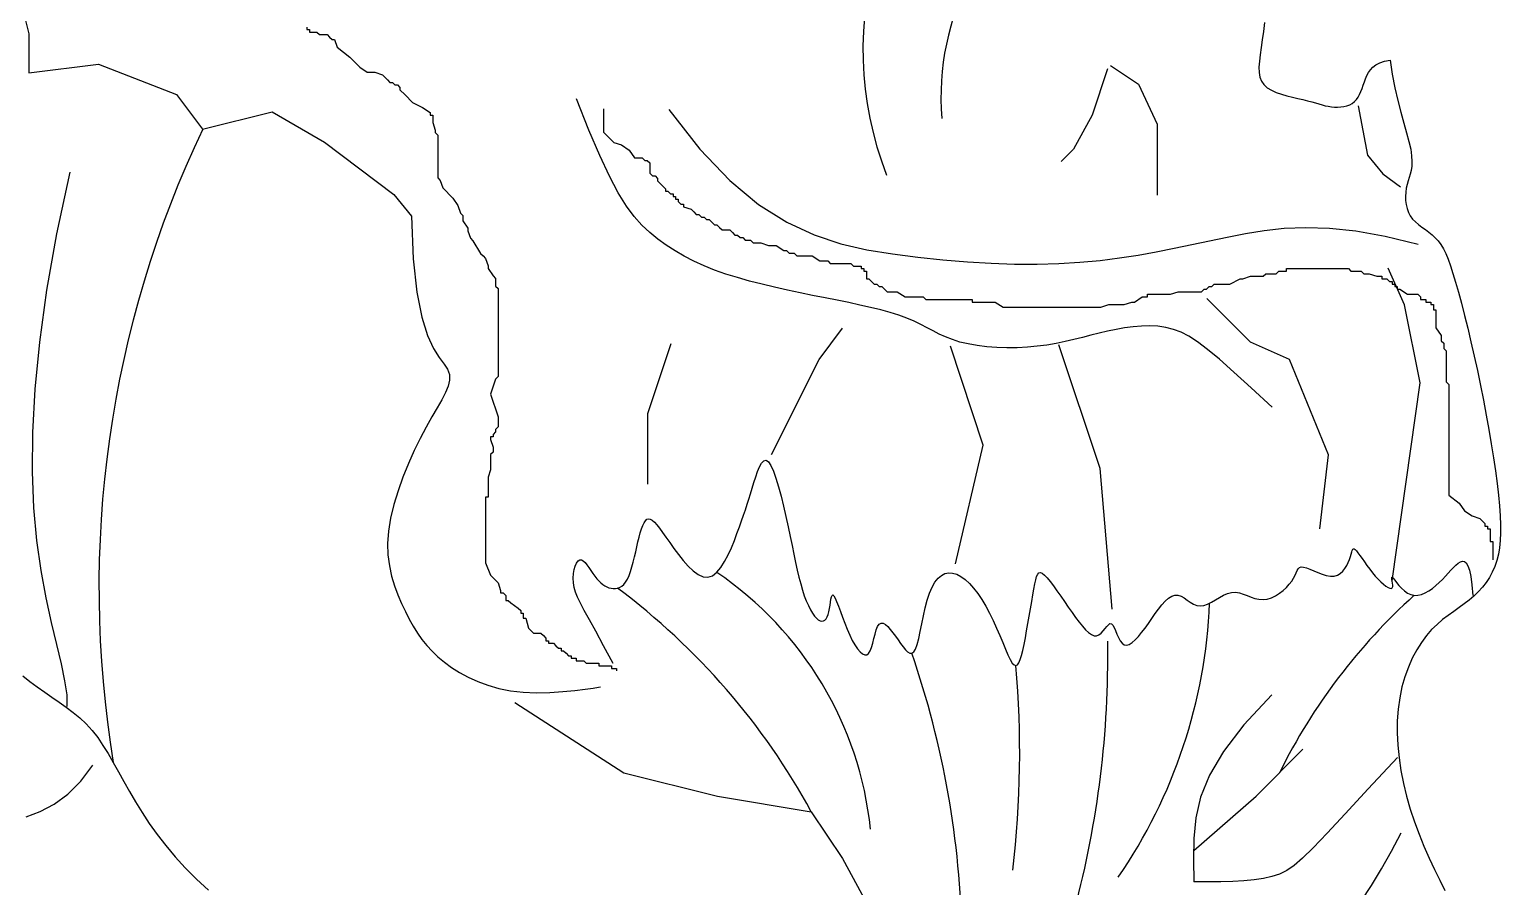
# Model space of a CAD drawing. Extents: x 1620 to 2293, y 2743 to 3436.
# Drawn here: x 1872 to 2117.4, y 3064.3 to 3207.2 of the extents above; entities that cross this region are included whole.
import ezdxf

# ---------------------------------------------------------------- set-up
doc = ezdxf.new("R2010")
doc.units = 0
doc.header["$LTSCALE"] = 10
doc.header["$MEASUREMENT"] = 0
for name, color, linetype in [('3', 3, 'CONTINUOUS'), ('4', 4, 'CONTINUOUS'), ('7', 7, 'CONTINUOUS')]:
    doc.layers.add(name, color=color, linetype=linetype)

msp = doc.modelspace()

# ---------------------------------------------------------------- linework, layer by layer
at = {"layer": '3'}
for p, q in [((1918.31, 3207.65), (1918.31, 3207.23)), ((1918.31, 3207.23), (1918.73, 3207.23)), ((1918.73, 3207.23), (1918.73, 3206.81)), ((1918.73, 3206.81), (1919.98, 3206.81)), ((1919.98, 3206.81), (1920.4, 3206.39)), ((1920.4, 3206.39), (1921.66, 3206.39)), ((1921.66, 3206.39), (1922.08, 3205.97)), ((1922.08, 3205.97), (1922.5, 3205.55)), ((1922.5, 3205.55), (1922.92, 3205.55)), ((1922.92, 3205.55), (1923.34, 3204.29)), ((1923.34, 3204.29), (1925.44, 3202.62)), ((1925.44, 3202.62), (1927.12, 3200.94)), ((1927.12, 3200.94), (1928.38, 3200.1)), ((1928.38, 3200.1), (1929.64, 3200.1)), ((1929.64, 3200.1), (1930.9, 3199.68)), ((1930.9, 3199.68), (1931.74, 3198.84)), ((1931.74, 3198.84), (1932.15, 3198.42)), ((1932.15, 3198.42), (1932.57, 3198.42)), ((1932.57, 3198.42), (1932.99, 3198)), ((1932.99, 3198), (1933.41, 3198)), ((1933.41, 3198), (1933.83, 3197.58)), ((1933.83, 3197.58), (1933.83, 3197.16)), ((1933.83, 3197.16), (1934.67, 3196.33)), ((1934.67, 3196.33), (1935.93, 3195.07)), ((1935.93, 3195.07), (1937.61, 3194.23)), ((1937.61, 3194.23), (1938.87, 3193.39)), ((1938.87, 3193.39), (1938.87, 3192.97)), ((1938.87, 3192.97), (1939.29, 3192.97)), ((1939.29, 3192.97), (1939.29, 3191.71)), ((1939.29, 3191.71), (1939.71, 3190.45)), ((1939.71, 3190.45), (1939.71, 3190.03)), ((1939.71, 3190.03), (1940.13, 3189.61)), ((1940.13, 3189.61), (1940.13, 3182.48)), ((1940.13, 3182.48), (1940.55, 3182.06)), ((1940.55, 3182.06), (1940.97, 3180.81)), ((1940.97, 3180.81), (1942.65, 3179.13)), ((1942.65, 3179.13), (1943.49, 3177.87)), ((1943.49, 3177.87), (1943.91, 3176.61)), ((1943.91, 3176.61), (1944.33, 3176.19)), ((1944.33, 3176.19), (1944.33, 3175.35)), ((1944.33, 3175.35), (1945.16, 3174.1)), ((1945.16, 3174.1), (1945.16, 3173.68)), ((1945.16, 3173.68), (1945.58, 3172.42)), ((1945.58, 3172.42), (1946, 3172)), ((1946, 3172), (1947.26, 3169.9)), ((1947.26, 3169.9), (1947.68, 3169.48)), ((1947.68, 3169.48), (1948.1, 3169.06)), ((1948.1, 3169.06), (1948.52, 3167.8)), ((1948.52, 3167.8), (1948.52, 3167.39)), ((1948.52, 3167.39), (1949.36, 3166.13)), ((1949.36, 3166.13), (1949.78, 3165.71)), ((1949.78, 3165.71), (1949.78, 3164.45)), ((1949.78, 3164.45), (1950.2, 3164.03)), ((1950.2, 3164.03), (1950.2, 3149.35)), ((1949.78, 3148.93), (1948.94, 3146.41)), ((1950.2, 3149.35), (1949.78, 3148.93)), ((1948.94, 3146.41), (1950.2, 3142.64)), ((1950.2, 3140.96), (1949.78, 3140.54)), ((1950.2, 3142.64), (1950.2, 3140.96)), ((1949.36, 3139.28), (1948.94, 3139.28)), ((1948.94, 3139.28), (1948.94, 3138.86)), ((1948.94, 3138.86), (1949.36, 3137.61)), ((1949.78, 3140.12), (1949.36, 3139.7)), ((1949.36, 3139.7), (1949.36, 3139.28)), ((1949.78, 3140.54), (1949.78, 3140.12)), ((1949.36, 3136.77), (1948.94, 3136.35)), ((1948.94, 3136.35), (1948.94, 3133.83)), ((1949.36, 3137.61), (1949.36, 3136.77)), ((1948.94, 3133.83), (1948.52, 3132.57)), ((1948.52, 3132.57), (1948.52, 3129.22)), ((1948.52, 3129.22), (1948.1, 3129.22)), ((1948.1, 3129.22), (1948.1, 3118.31)), ((1948.1, 3118.31), (1948.94, 3116.22)), ((1948.94, 3116.22), (1949.36, 3115.8)), ((1949.36, 3115.8), (1949.78, 3115.38)), ((1949.78, 3115.38), (1950.2, 3114.96)), ((1950.2, 3114.96), (1950.62, 3113.7)), ((1950.62, 3113.7), (1950.62, 3113.28)), ((1950.62, 3113.28), (1951.04, 3113.28)), ((1951.04, 3113.28), (1951.46, 3112.86)), ((1951.46, 3112.86), (1951.46, 3112.02)), ((1951.46, 3112.02), (1951.88, 3112.02)), ((1951.88, 3112.02), (1952.3, 3111.6)), ((1952.3, 3111.6), (1953.56, 3110.76)), ((1953.56, 3110.76), (1953.98, 3110.34)), ((1953.98, 3110.34), (1953.98, 3109.92)), ((1953.98, 3109.92), (1954.4, 3109.92)), ((1954.4, 3109.92), (1954.4, 3109.09)), ((1954.4, 3109.09), (1954.82, 3109.09)), ((1954.82, 3109.09), (1955.24, 3107.41)), ((1955.24, 3107.41), (1955.66, 3106.99)), ((1955.66, 3106.99), (1956.08, 3106.57)), ((1956.08, 3106.57), (1957.34, 3106.57)), ((1957.34, 3106.57), (1957.76, 3106.15)), ((1957.76, 3106.15), (1958.17, 3105.73)), ((1958.17, 3105.73), (1958.17, 3105.31)), ((1958.17, 3105.31), (1958.59, 3105.31)), ((1958.59, 3105.31), (1958.59, 3104.89)), ((1958.59, 3104.89), (1959.43, 3104.89)), ((1959.43, 3104.89), (1959.85, 3104.47)), ((1959.85, 3104.47), (1960.27, 3104.05)), ((1960.27, 3104.05), (1960.69, 3104.05)), ((1960.69, 3104.05), (1960.69, 3103.63)), ((1960.69, 3103.63), (1961.11, 3103.63)), ((1961.11, 3103.63), (1961.53, 3103.21)), ((1961.53, 3103.21), (1961.95, 3102.79)), ((1961.95, 3102.79), (1962.37, 3102.79)), ((1962.37, 3102.79), (1962.37, 3102.37)), ((1962.37, 3102.37), (1963.21, 3102.37)), ((1963.21, 3102.37), (1963.21, 3101.96)), ((1963.21, 3101.96), (1964.47, 3101.96)), ((1964.47, 3101.96), (1964.89, 3101.54)), ((1964.89, 3101.54), (1966.99, 3101.54)), ((1966.99, 3101.54), (1966.99, 3101.12)), ((1966.99, 3101.12), (1969.09, 3101.12)), ((1969.09, 3101.12), (1969.09, 3100.7)), ((1969.09, 3100.7), (1969.93, 3100.7)), ((1969.93, 3100.7), (1969.93, 3100.28))]:
    msp.add_line(p, q, dxfattribs=at)
for points in [[(1878.74, 3183.43), (1876.56, 3173.16), (1874.9, 3163.74), (1873.7, 3155.12), (1872.92, 3147.24), (1872.52, 3140.05), (1872.47, 3133.48), (1872.71, 3127.49), (1873.2, 3122.01), (1873.91, 3117), (1874.75, 3112.44), (1875.64, 3108.32), (1876.52, 3104.66), (1877.3, 3101.43), (1877.9, 3098.63), (1878.24, 3096.26), (1878.26, 3094.32)], [(2099.34, 3115.32), (2103.97, 3148.32), (2101.37, 3161.32), (2098.64, 3167.44)], [(2087.26, 3123.99), (2088.71, 3136.3), (2082.19, 3152.22), (2075.66, 3155.12), (2068.41, 3162.36)], [(1995.79, 3136.36), (2003.73, 3152.22), (2007.64, 3157.42)], [(1979, 3154.82), (1975.09, 3143.12), (1975.09, 3131.42), (1975.09, 3131.42)], [(2026.5, 3118.15), (2031.07, 3137.92), (2025.63, 3154.4)], [(2052.61, 3110.59), (2050.6, 3134.02), (2043.74, 3154.63)], [(2079.23, 3096.3), (2074.56, 3091.28), (2071.16, 3086.85), (2068.82, 3082.88), (2067.35, 3079.23), (2066.56, 3075.77), (2066.24, 3072.35), (2066.19, 3068.84), (2066.22, 3065.1)], [(2066.22, 3070.3), (2076.63, 3079.4), (2084.44, 3087.2)], [(1871.49, 3075.94), (1873.82, 3076.8), (1876.14, 3078.05), (1878.41, 3079.72), (1880.58, 3081.87), (1882.62, 3084.53)], [(2100.18, 3085.84), (2095.32, 3080.6), (2091.48, 3076.43), (2088.48, 3073.2), (2086.16, 3070.78), (2084.37, 3069.02), (2082.95, 3067.8), (2081.72, 3066.97), (2080.54, 3066.4), (2079.25, 3065.97), (2077.84, 3065.64), (2076.29, 3065.41), (2074.6, 3065.26), (2072.75, 3065.16), (2070.74, 3065.12), (2068.57, 3065.1), (2066.22, 3065.1)]]:
    msp.add_lwpolyline(points, dxfattribs=at)
for centre, radius, start, end in [((2068.13, 3203.83), 57.08, 123.6681, 201.4468), ((2068.07, 3195.91), 44.02, 120.2818, 184.5636), ((2061.48, 3114.07), 177.86, 154.5154, 189.4055), ((1953.46, 3067.71), 59.18, 5.9984, 55.8747), ((1900.42, 3021.03), 116.26, 28.6597, 53.1612), ((1981.84, 3115.19), 87.1, 325.5158, 357.6293), ((2168.5, 3039.79), 98.14, 131.8663, 153.6831), ((1888.67, 3102.64), 163.22, 345.047, 0.9007), ((1872.09, 3052.73), 155.54, 1.0868, 18.9478), ((1871.16, 3086.61), 166.03, 353.2246, 5.0342)]:
    msp.add_arc(centre, radius, start, end, dxfattribs=at)
at = {"layer": '4'}
for points in [[(2078.04, 3208.4), (2077.84, 3206.91), (2077.64, 3205.51), (2077.45, 3204.21), (2077.29, 3203.03), (2077.16, 3201.95), (2077.1, 3200.97), (2077.12, 3200.09), (2077.25, 3199.31), (2077.5, 3198.63), (2077.9, 3198.04), (2078.47, 3197.53), (2079.17, 3197.11), (2079.97, 3196.75), (2080.85, 3196.44), (2081.77, 3196.18), (2082.69, 3195.95), (2083.59, 3195.74), (2084.44, 3195.55), (2085.2, 3195.36), (2085.89, 3195.17), (2086.52, 3194.99), (2087.09, 3194.82), (2087.63, 3194.67), (2088.15, 3194.53), (2088.66, 3194.43), (2089.17, 3194.35), (2089.69, 3194.3), (2090.22, 3194.29), (2090.75, 3194.32), (2091.26, 3194.39), (2091.76, 3194.51), (2092.23, 3194.68), (2092.66, 3194.91), (2093.04, 3195.2), (2093.36, 3195.56), (2093.65, 3195.96), (2093.89, 3196.42), (2094.11, 3196.91), (2094.3, 3197.42), (2094.49, 3197.95), (2094.68, 3198.49), (2094.89, 3199.03), (2095.11, 3199.55), (2095.37, 3200.05), (2095.7, 3200.53), (2096.1, 3200.96), (2096.61, 3201.34), (2097.25, 3201.67), (2098.02, 3201.93), (2098.96, 3202.12)], [(2098.96, 3202.12), (2099.32, 3199.76), (2099.76, 3197.52), (2100.25, 3195.41), (2100.76, 3193.45), (2101.26, 3191.64), (2101.72, 3190), (2102.11, 3188.53), (2102.4, 3187.25), (2102.56, 3186.15), (2102.62, 3185.23), (2102.58, 3184.43), (2102.48, 3183.74), (2102.32, 3183.12), (2102.14, 3182.55), (2101.96, 3181.98), (2101.79, 3181.39), (2101.66, 3180.77), (2101.57, 3180.1), (2101.54, 3179.41), (2101.56, 3178.72), (2101.64, 3178.03), (2101.79, 3177.36), (2102.02, 3176.73), (2102.33, 3176.15), (2102.73, 3175.62), (2103.19, 3175.14), (2103.71, 3174.7), (2104.27, 3174.28), (2104.85, 3173.86), (2105.42, 3173.44), (2105.98, 3172.99), (2106.51, 3172.51), (2106.99, 3171.98), (2107.44, 3171.37), (2107.85, 3170.68), (2108.25, 3169.87), (2108.64, 3168.93), (2109.03, 3167.84), (2109.44, 3166.57), (2109.88, 3165.11), (2110.35, 3163.44), (2110.86, 3161.58), (2111.38, 3159.56), (2111.92, 3157.4), (2112.46, 3155.13), (2113.01, 3152.77), (2113.54, 3150.35), (2114.06, 3147.88), (2114.55, 3145.41), (2115.01, 3142.94), (2115.45, 3140.51), (2115.84, 3138.13), (2116.2, 3135.82), (2116.52, 3133.61), (2116.8, 3131.53), (2117.02, 3129.58), (2117.2, 3127.79), (2117.32, 3126.15), (2117.39, 3124.65), (2117.39, 3123.27), (2117.34, 3122), (2117.21, 3120.82), (2117.02, 3119.72), (2116.75, 3118.68), (2116.41, 3117.69), (2116, 3116.76), (2115.52, 3115.87), (2114.97, 3115.03), (2114.36, 3114.23), (2113.68, 3113.47), (2112.95, 3112.76), (2112.17, 3112.08), (2111.34, 3111.44), (2110.47, 3110.82), (2109.57, 3110.19), (2108.65, 3109.53), (2107.73, 3108.82), (2106.81, 3108.03), (2105.9, 3107.16), (2105.03, 3106.16), (2104.19, 3105.03), (2103.4, 3103.78), (2102.67, 3102.39), (2102.01, 3100.9), (2101.44, 3099.29), (2100.95, 3097.59), (2100.57, 3095.79), (2100.31, 3093.91), (2100.17, 3091.96), (2100.15, 3089.94), (2100.25, 3087.88), (2100.46, 3085.77), (2100.78, 3083.64), (2101.2, 3081.5), (2101.72, 3079.36), (2102.33, 3077.23), (2103.03, 3075.12), (2103.8, 3073.05), (2104.62, 3071.03), (2105.48, 3069.07), (2106.36, 3067.17), (2107.24, 3065.36), (2108.11, 3063.64)], [(2051.85, 3200.7), (2049.27, 3192.97), (2046.17, 3187.3), (2044.11, 3185.24)], [(2052.36, 3201.22), (2057.01, 3198.12), (2060.1, 3191.43), (2060.1, 3182.67), (2060.1, 3179.58)], [(2079.29, 3144.26), (2075.81, 3147.48), (2072.91, 3150.11), (2070.52, 3152.23), (2068.53, 3153.89), (2066.86, 3155.16), (2065.42, 3156.1), (2064.11, 3156.77), (2062.85, 3157.23), (2061.56, 3157.55), (2060.23, 3157.74), (2058.87, 3157.81), (2057.49, 3157.78), (2056.09, 3157.67), (2054.68, 3157.48), (2053.27, 3157.23), (2051.86, 3156.93), (2050.46, 3156.6), (2049.06, 3156.25), (2047.65, 3155.88), (2046.22, 3155.53), (2044.77, 3155.19), (2043.27, 3154.88), (2041.73, 3154.61), (2040.13, 3154.4), (2038.47, 3154.25), (2036.77, 3154.17), (2035.06, 3154.16), (2033.35, 3154.21), (2031.69, 3154.34), (2030.09, 3154.53), (2028.59, 3154.79), (2027.2, 3155.12), (2025.96, 3155.51), (2024.82, 3155.96), (2023.77, 3156.45), (2022.75, 3156.98), (2021.74, 3157.51), (2020.7, 3158.06), (2019.59, 3158.59), (2018.38, 3159.1), (2017.05, 3159.58), (2015.59, 3160.04), (2014.01, 3160.47), (2012.33, 3160.88), (2010.55, 3161.28), (2008.68, 3161.68), (2006.74, 3162.08), (2004.73, 3162.48), (2002.66, 3162.89), (2000.56, 3163.32), (1998.44, 3163.77), (1996.31, 3164.25), (1994.21, 3164.75), (1992.14, 3165.28), (1990.12, 3165.85), (1988.17, 3166.46), (1986.31, 3167.12), (1984.54, 3167.83), (1982.85, 3168.59), (1981.24, 3169.41), (1979.7, 3170.3), (1978.23, 3171.26), (1976.83, 3172.29), (1975.48, 3173.4), (1974.19, 3174.62), (1972.91, 3176.04), (1971.61, 3177.79), (1970.24, 3179.99), (1968.77, 3182.75), (1967.14, 3186.21), (1965.32, 3190.47), (1963.28, 3195.67)], [(1978.66, 3193.89), (1983.83, 3187.28), (1988.82, 3182.07), (1993.65, 3178.07), (1998.34, 3175.1), (2002.9, 3172.97), (2007.35, 3171.5), (2011.71, 3170.51), (2015.99, 3169.81), (2020.22, 3169.25), (2024.38, 3168.81), (2028.46, 3168.47), (2032.45, 3168.24), (2036.33, 3168.12), (2040.1, 3168.1), (2043.74, 3168.2), (2047.24, 3168.41), (2050.59, 3168.73), (2053.81, 3169.13), (2056.93, 3169.62), (2059.96, 3170.16), (2062.95, 3170.75), (2065.9, 3171.37), (2068.85, 3172), (2071.81, 3172.62), (2074.83, 3173.21), (2077.97, 3173.72), (2081.31, 3174.08), (2084.92, 3174.22), (2088.88, 3174.1), (2093.27, 3173.64), (2098.17, 3172.77), (2103.64, 3171.45)], [(2093.64, 3194.52), (2095.19, 3186.27), (2097.77, 3183.18), (2100.68, 3180.99)]]:
    msp.add_lwpolyline(points, dxfattribs=at)
at = {"layer": '7'}
for p, q in [((1967.78, 3194), (1967.78, 3190.13)), ((1967.78, 3190.13), (1969.5, 3188.41)), ((1969.5, 3188.41), (1970.79, 3187.99)), ((1970.79, 3187.99), (1972.08, 3187.13)), ((1972.08, 3187.13), (1972.93, 3185.84)), ((1972.93, 3185.84), (1974.22, 3185.84)), ((1974.22, 3185.84), (1974.65, 3185.41)), ((1974.65, 3185.41), (1975.08, 3185.41)), ((1975.08, 3185.41), (1975.51, 3184.98)), ((1975.51, 3184.98), (1975.51, 3183.26)), ((1975.51, 3183.26), (1975.94, 3182.83)), ((1975.94, 3182.83), (1976.37, 3182.83)), ((1976.37, 3182.83), (1976.8, 3182.4)), ((1976.8, 3182.4), (1976.8, 3181.97)), ((1976.8, 3181.97), (1977.23, 3181.54)), ((1977.23, 3181.54), (1977.66, 3181.11)), ((1977.66, 3181.11), (1978.09, 3180.68)), ((1978.09, 3180.68), (1978.09, 3180.25)), ((1978.09, 3180.25), (1978.52, 3180.25)), ((1978.52, 3180.25), (1978.95, 3179.82)), ((1978.95, 3179.82), (1979.38, 3179.82)), ((1979.38, 3179.82), (1979.38, 3179.39)), ((1979.38, 3179.39), (1979.81, 3179.39)), ((1979.81, 3179.39), (1979.81, 3178.96)), ((1979.81, 3178.96), (1980.24, 3178.96)), ((1980.24, 3178.96), (1980.24, 3178.53)), ((1980.24, 3178.53), (1980.67, 3178.1)), ((1980.67, 3178.1), (1981.1, 3178.1)), ((1981.1, 3178.1), (1981.1, 3177.67)), ((1981.1, 3177.67), (1982.39, 3177.25)), ((1982.39, 3177.25), (1982.82, 3176.82)), ((1982.82, 3176.82), (1983.25, 3176.39)), ((1983.25, 3176.39), (1983.68, 3176.39)), ((1983.68, 3176.39), (1984.11, 3175.96)), ((1984.11, 3175.96), (1984.54, 3175.96)), ((1984.54, 3175.96), (1984.97, 3175.53)), ((1984.97, 3175.53), (1985.4, 3175.53)), ((1985.4, 3175.53), (1985.83, 3175.1)), ((1985.83, 3175.1), (1986.26, 3174.67)), ((1986.26, 3174.67), (1986.69, 3174.67)), ((1986.69, 3174.67), (1987.12, 3174.24)), ((1987.12, 3174.24), (1987.55, 3173.81)), ((1987.55, 3173.81), (1988.84, 3173.81)), ((1988.84, 3173.81), (1989.27, 3173.38)), ((1989.27, 3173.38), (1989.7, 3172.95)), ((1989.7, 3172.95), (1990.13, 3172.95)), ((1990.13, 3172.95), (1990.56, 3172.52)), ((1990.56, 3172.52), (1990.99, 3172.52)), ((1990.99, 3172.52), (1991.42, 3172.09)), ((1991.42, 3172.09), (1992.28, 3172.09)), ((1992.28, 3172.09), (1992.71, 3171.66)), ((1992.71, 3171.66), (1994, 3171.66)), ((1994, 3171.66), (1995.29, 3171.23)), ((1995.29, 3171.23), (1996.58, 3171.23)), ((1996.58, 3171.23), (1997.87, 3170.37)), ((1997.87, 3170.37), (1998.3, 3170.37)), ((1998.3, 3170.37), (1998.73, 3169.94)), ((1998.73, 3169.94), (1999.59, 3169.94)), ((1999.59, 3169.94), (2000.02, 3169.51)), ((2000.02, 3169.51), (2002.6, 3169.51)), ((2002.6, 3169.51), (2003.88, 3168.65)), ((2003.88, 3168.65), (2005.17, 3168.65)), ((2005.17, 3168.65), (2005.6, 3168.22)), ((2005.6, 3168.22), (2009.04, 3168.22)), ((2009.04, 3168.22), (2009.47, 3167.79)), ((2009.47, 3167.79), (2010.76, 3167.79)), ((2010.76, 3167.79), (2010.76, 3167.36)), ((2010.76, 3167.36), (2011.19, 3167.36)), ((2011.19, 3167.36), (2011.19, 3166.93)), ((2011.19, 3166.93), (2011.62, 3166.93)), ((2011.62, 3166.93), (2011.62, 3165.65)), ((2011.62, 3165.65), (2012.05, 3165.65)), ((2012.05, 3165.65), (2012.48, 3165.22)), ((2072.23, 3164.79), (2073.95, 3165.65)), ((2073.95, 3165.65), (2074.38, 3165.65)), ((2074.38, 3165.65), (2075.67, 3166.08)), ((2075.67, 3166.08), (2077.82, 3166.08)), ((2077.82, 3166.08), (2078.25, 3166.51)), ((2078.25, 3166.51), (2079.97, 3166.51)), ((2079.97, 3166.51), (2080.4, 3166.93)), ((2080.4, 3166.93), (2081.69, 3166.93)), ((2081.69, 3166.93), (2081.69, 3167.36)), ((2081.69, 3167.36), (2092.01, 3167.36)), ((2092.01, 3167.36), (2092.44, 3166.93)), ((2092.44, 3166.93), (2094.16, 3166.93)), ((2094.16, 3166.93), (2094.59, 3166.51)), ((2094.59, 3166.51), (2095.45, 3166.51)), ((2095.45, 3166.51), (2096.74, 3166.08)), ((2096.74, 3166.08), (2097.59, 3166.08)), ((2097.59, 3166.08), (2097.59, 3165.65)), ((2097.59, 3165.65), (2098.45, 3165.65)), ((2098.45, 3165.65), (2098.88, 3165.22)), ((2012.48, 3165.22), (2012.91, 3164.79)), ((2012.91, 3164.79), (2013.34, 3164.79)), ((2013.34, 3164.79), (2013.77, 3164.36)), ((2013.77, 3164.36), (2014.2, 3164.36)), ((2014.2, 3164.36), (2014.63, 3163.93)), ((2014.63, 3163.93), (2015.06, 3163.5)), ((2015.06, 3163.5), (2016.78, 3163.5)), ((2016.78, 3163.5), (2018.07, 3162.64)), ((2058.48, 3162.64), (2058.48, 3163.07)), ((2058.48, 3163.07), (2062.35, 3163.07)), ((2062.35, 3163.07), (2063.64, 3163.5)), ((2063.64, 3163.5), (2067.5, 3163.5)), ((2067.5, 3163.5), (2067.93, 3163.93)), ((2067.93, 3163.93), (2068.36, 3163.93)), ((2068.36, 3163.93), (2068.79, 3164.36)), ((2068.79, 3164.36), (2069.22, 3164.36)), ((2069.22, 3164.36), (2069.65, 3164.79)), ((2069.65, 3164.79), (2072.23, 3164.79)), ((2098.88, 3165.22), (2099.31, 3165.22)), ((2099.31, 3165.22), (2099.31, 3164.79)), ((2099.31, 3164.79), (2099.74, 3164.79)), ((2099.74, 3164.79), (2099.74, 3164.36)), ((2099.74, 3164.36), (2100.17, 3164.36)), ((2100.17, 3164.36), (2100.17, 3163.93)), ((2100.17, 3163.93), (2100.6, 3163.93)), ((2100.6, 3163.93), (2101.89, 3163.07)), ((2101.89, 3163.07), (2103.61, 3163.07)), ((2103.61, 3163.07), (2104.04, 3162.64)), ((2018.07, 3162.64), (2021.08, 3162.64)), ((2021.08, 3162.64), (2021.51, 3162.21)), ((2021.51, 3162.21), (2029.25, 3162.21)), ((2029.25, 3162.21), (2029.25, 3161.78)), ((2029.25, 3161.78), (2033.12, 3161.78)), ((2033.12, 3161.78), (2034.41, 3160.92)), ((2034.41, 3160.92), (2050.74, 3160.92)), ((2050.74, 3160.92), (2052.03, 3161.35)), ((2052.03, 3161.35), (2054.61, 3161.35)), ((2054.61, 3161.35), (2055.9, 3161.78)), ((2055.9, 3161.78), (2056.33, 3161.78)), ((2056.33, 3161.78), (2057.62, 3162.64)), ((2057.62, 3162.64), (2058.48, 3162.64)), ((2104.04, 3162.64), (2104.04, 3162.21)), ((2104.04, 3162.21), (2104.9, 3162.21)), ((2104.9, 3162.21), (2104.9, 3161.78)), ((2104.9, 3161.78), (2105.76, 3161.78)), ((2105.76, 3161.78), (2105.76, 3161.35)), ((2105.76, 3161.35), (2106.19, 3161.35)), ((2106.19, 3161.35), (2106.19, 3160.49)), ((2106.19, 3160.49), (2106.62, 3160.49)), ((2106.62, 3160.49), (2106.62, 3157.48)), ((2106.62, 3157.48), (2107.48, 3156.19)), ((2107.48, 3156.19), (2107.48, 3155.34)), ((2107.48, 3155.34), (2107.91, 3154.91)), ((2107.91, 3154.91), (2107.91, 3154.05)), ((2107.91, 3154.05), (2108.34, 3153.62)), ((2108.34, 3153.62), (2108.34, 3148.46)), ((2108.34, 3148.46), (2108.77, 3148.03)), ((2108.77, 3148.03), (2108.77, 3129.56)), ((2108.77, 3129.56), (2110.49, 3128.27)), ((2110.49, 3128.27), (2111.35, 3126.98)), ((2111.35, 3126.98), (2112.64, 3126.12)), ((2112.64, 3126.12), (2113.93, 3125.69)), ((2113.93, 3125.69), (2114.36, 3125.26)), ((2114.36, 3125.26), (2114.79, 3124.83)), ((2114.79, 3124.83), (2114.79, 3124.4)), ((2114.79, 3124.4), (2115.22, 3124.4)), ((2115.22, 3124.4), (2115.22, 3123.97)), ((2115.22, 3123.97), (2115.65, 3123.97)), ((2115.65, 3123.97), (2115.65, 3121.83)), ((2115.65, 3121.83), (2116.08, 3121.83)), ((2116.08, 3121.83), (2116.08, 3118.82))]:
    msp.add_line(p, q, dxfattribs=at)
for points in [[(1842.92, 3257.21), (1847.27, 3243.45), (1851.62, 3234.76), (1853.8, 3229.7), (1853.07, 3223.18), (1863.22, 3215.21), (1871.2, 3209.42), (1871.92, 3206.53), (1871.92, 3200.01), (1883.52, 3201.46), (1896.57, 3196.39), (1900.92, 3190.6), (1912.53, 3193.49), (1921.23, 3188.43), (1932.83, 3179.74), (1935.73, 3176.12)], [(1935.73, 3176.12), (1936.03, 3168.99), (1936.63, 3163.45), (1937.46, 3159.26), (1938.42, 3156.2), (1939.42, 3154.03), (1940.38, 3152.52), (1941.19, 3151.45), (1941.78, 3150.57), (1942.08, 3149.7), (1942.09, 3148.78), (1941.86, 3147.78), (1941.42, 3146.68), (1940.79, 3145.47), (1940.03, 3144.13), (1939.15, 3142.62), (1938.2, 3140.93), (1937.21, 3139.05), (1936.21, 3137), (1935.24, 3134.84), (1934.32, 3132.59), (1933.5, 3130.3), (1932.8, 3128.01), (1932.26, 3125.76), (1931.91, 3123.6), (1931.77, 3121.54), (1931.83, 3119.61), (1932.06, 3117.78), (1932.43, 3116.07), (1932.9, 3114.45), (1933.47, 3112.93), (1934.08, 3111.5), (1934.73, 3110.16), (1935.38, 3108.9), (1936.05, 3107.72), (1936.75, 3106.59), (1937.5, 3105.53), (1938.3, 3104.52), (1939.19, 3103.55), (1940.16, 3102.62), (1941.24, 3101.71), (1942.44, 3100.83), (1943.76, 3099.99), (1945.21, 3099.2), (1946.79, 3098.49), (1948.49, 3097.87), (1950.32, 3097.36), (1952.28, 3096.97), (1954.37, 3096.73), (1956.57, 3096.64), (1958.81, 3096.68), (1960.98, 3096.81), (1962.98, 3097), (1964.71, 3097.21), (1966.07, 3097.4), (1966.96, 3097.54), (1967.28, 3097.6)], [(1969.36, 3101.53), (1967.79, 3104.48), (1966.49, 3106.88), (1965.42, 3108.8), (1964.57, 3110.33), (1963.92, 3111.56), (1963.43, 3112.55), (1963.08, 3113.4), (1962.86, 3114.18), (1962.75, 3114.97), (1962.72, 3115.74), (1962.77, 3116.49), (1962.89, 3117.17), (1963.06, 3117.76), (1963.28, 3118.25), (1963.53, 3118.6), (1963.81, 3118.78), (1964.1, 3118.79), (1964.4, 3118.63), (1964.71, 3118.35), (1965.02, 3117.97), (1965.35, 3117.52), (1965.67, 3117.04), (1966, 3116.54), (1966.33, 3116.07), (1966.66, 3115.65), (1967, 3115.28), (1967.33, 3114.96), (1967.66, 3114.69), (1968, 3114.46), (1968.35, 3114.28), (1968.69, 3114.15), (1969.04, 3114.06), (1969.4, 3114.01), (1969.76, 3114.01), (1970.12, 3114.07), (1970.47, 3114.2), (1970.81, 3114.4), (1971.15, 3114.7), (1971.46, 3115.08), (1971.76, 3115.57), (1972.03, 3116.17), (1972.28, 3116.85), (1972.51, 3117.61), (1972.73, 3118.43), (1972.94, 3119.27), (1973.14, 3120.13), (1973.33, 3120.98), (1973.52, 3121.8), (1973.71, 3122.58), (1973.9, 3123.3), (1974.1, 3123.94), (1974.31, 3124.5), (1974.53, 3124.97), (1974.76, 3125.32), (1975.01, 3125.55), (1975.29, 3125.65), (1975.58, 3125.6), (1975.91, 3125.41), (1976.27, 3125.08), (1976.67, 3124.63), (1977.13, 3124.06), (1977.63, 3123.37), (1978.19, 3122.57), (1978.82, 3121.68), (1979.51, 3120.7), (1980.27, 3119.67), (1981.06, 3118.67), (1981.89, 3117.74), (1982.72, 3116.94), (1983.56, 3116.33), (1984.39, 3115.96), (1985.19, 3115.88), (1985.95, 3116.15), (1986.67, 3116.71), (1987.34, 3117.51), (1987.97, 3118.5), (1988.56, 3119.62), (1989.1, 3120.81), (1989.6, 3122.02), (1990.04, 3123.19), (1990.45, 3124.28), (1990.81, 3125.29), (1991.14, 3126.24), (1991.45, 3127.16), (1991.74, 3128.05), (1992.01, 3128.93), (1992.29, 3129.82), (1992.57, 3130.75), (1992.86, 3131.71), (1993.16, 3132.66), (1993.48, 3133.55), (1993.8, 3134.32), (1994.15, 3134.92), (1994.51, 3135.3), (1994.89, 3135.39), (1995.28, 3135.16), (1995.69, 3134.55), (1996.11, 3133.6), (1996.54, 3132.39), (1996.97, 3130.97), (1997.39, 3129.39), (1997.8, 3127.72), (1998.19, 3126.01), (1998.56, 3124.32), (1998.9, 3122.71), (1999.22, 3121.18), (1999.52, 3119.74), (1999.8, 3118.37), (2000.09, 3117.09), (2000.37, 3115.89), (2000.66, 3114.78), (2000.96, 3113.74), (2001.27, 3112.79), (2001.6, 3111.93), (2001.94, 3111.16), (2002.28, 3110.48), (2002.62, 3109.89), (2002.96, 3109.41), (2003.29, 3109.04), (2003.6, 3108.77), (2003.9, 3108.61), (2004.18, 3108.56), (2004.44, 3108.61), (2004.68, 3108.75), (2004.89, 3108.98), (2005.08, 3109.3), (2005.24, 3109.69), (2005.37, 3110.15), (2005.47, 3110.68), (2005.56, 3111.22), (2005.63, 3111.75), (2005.71, 3112.23), (2005.79, 3112.61), (2005.89, 3112.86), (2006.02, 3112.94), (2006.19, 3112.8), (2006.4, 3112.42), (2006.66, 3111.83), (2006.95, 3111.07), (2007.28, 3110.18), (2007.63, 3109.22), (2008.02, 3108.21), (2008.42, 3107.21), (2008.84, 3106.25), (2009.27, 3105.37), (2009.7, 3104.61), (2010.14, 3103.96), (2010.56, 3103.45), (2010.96, 3103.1), (2011.34, 3102.93), (2011.69, 3102.94), (2011.99, 3103.16), (2012.25, 3103.6), (2012.48, 3104.2), (2012.68, 3104.91), (2012.87, 3105.67), (2013.07, 3106.42), (2013.27, 3107.11), (2013.5, 3107.68), (2013.76, 3108.08), (2014.06, 3108.25), (2014.41, 3108.21), (2014.79, 3108), (2015.19, 3107.65), (2015.61, 3107.19), (2016.05, 3106.64), (2016.48, 3106.04), (2016.91, 3105.43), (2017.33, 3104.83), (2017.74, 3104.27), (2018.13, 3103.8), (2018.5, 3103.45), (2018.86, 3103.25), (2019.2, 3103.23), (2019.52, 3103.45), (2019.81, 3103.92), (2020.09, 3104.67), (2020.34, 3105.66), (2020.6, 3106.82), (2020.86, 3108.11), (2021.14, 3109.45), (2021.43, 3110.79), (2021.77, 3112.07), (2022.15, 3113.24), (2022.57, 3114.24), (2023.05, 3115.06), (2023.57, 3115.71), (2024.13, 3116.18), (2024.73, 3116.49), (2025.36, 3116.62), (2026.01, 3116.59), (2026.69, 3116.39), (2027.38, 3116.02), (2028.08, 3115.51), (2028.79, 3114.85), (2029.5, 3114.07), (2030.2, 3113.17), (2030.88, 3112.16), (2031.54, 3111.07), (2032.17, 3109.9), (2032.77, 3108.67), (2033.33, 3107.42), (2033.86, 3106.18), (2034.35, 3104.99), (2034.8, 3103.9), (2035.22, 3102.94), (2035.61, 3102.16), (2035.96, 3101.59), (2036.27, 3101.26), (2036.55, 3101.18), (2036.81, 3101.31), (2037.05, 3101.64), (2037.28, 3102.16), (2037.49, 3102.86), (2037.7, 3103.7), (2037.91, 3104.67), (2038.13, 3105.77), (2038.34, 3106.94), (2038.56, 3108.17), (2038.78, 3109.42), (2038.99, 3110.65), (2039.19, 3111.84), (2039.38, 3112.94), (2039.55, 3113.93), (2039.71, 3114.78), (2039.86, 3115.47), (2040.02, 3116.01), (2040.2, 3116.4), (2040.4, 3116.62), (2040.65, 3116.67), (2040.95, 3116.55), (2041.32, 3116.26), (2041.76, 3115.8), (2042.26, 3115.19), (2042.81, 3114.46), (2043.41, 3113.64), (2044.03, 3112.76), (2044.66, 3111.84), (2045.3, 3110.92), (2045.92, 3110.03), (2046.52, 3109.18), (2047.1, 3108.41), (2047.66, 3107.72), (2048.18, 3107.13), (2048.68, 3106.66), (2049.16, 3106.33), (2049.6, 3106.14), (2050.02, 3106.12), (2050.41, 3106.28), (2050.77, 3106.56), (2051.1, 3106.93), (2051.42, 3107.32), (2051.71, 3107.69), (2051.98, 3107.98), (2052.24, 3108.15), (2052.48, 3108.14), (2052.71, 3107.91), (2052.94, 3107.52), (2053.17, 3107), (2053.41, 3106.42), (2053.67, 3105.84), (2053.95, 3105.3), (2054.27, 3104.88), (2054.62, 3104.61), (2055.02, 3104.55), (2055.47, 3104.69), (2055.95, 3104.99), (2056.45, 3105.44), (2056.98, 3106.01), (2057.53, 3106.67), (2058.09, 3107.41), (2058.66, 3108.2), (2059.23, 3109.01), (2059.79, 3109.82), (2060.36, 3110.59), (2060.91, 3111.29), (2061.47, 3111.91), (2062.01, 3112.41), (2062.55, 3112.76), (2063.07, 3112.92), (2063.59, 3112.9), (2064.1, 3112.72), (2064.61, 3112.43), (2065.12, 3112.08), (2065.64, 3111.73), (2066.17, 3111.41), (2066.72, 3111.18), (2067.3, 3111.1), (2067.91, 3111.19), (2068.53, 3111.42), (2069.18, 3111.75), (2069.85, 3112.14), (2070.52, 3112.54), (2071.19, 3112.9), (2071.87, 3113.2), (2072.53, 3113.37), (2073.19, 3113.38), (2073.84, 3113.28), (2074.48, 3113.08), (2075.13, 3112.84), (2075.77, 3112.59), (2076.43, 3112.36), (2077.09, 3112.21), (2077.77, 3112.17), (2078.46, 3112.26), (2079.16, 3112.48), (2079.84, 3112.81), (2080.5, 3113.22), (2081.11, 3113.69), (2081.67, 3114.2), (2082.16, 3114.73), (2082.56, 3115.25), (2082.87, 3115.76), (2083.11, 3116.23), (2083.3, 3116.65), (2083.47, 3117.01), (2083.65, 3117.3), (2083.87, 3117.5), (2084.15, 3117.6), (2084.52, 3117.58), (2085, 3117.46), (2085.57, 3117.24), (2086.22, 3116.97), (2086.91, 3116.69), (2087.62, 3116.42), (2088.32, 3116.2), (2089, 3116.08), (2089.63, 3116.07), (2090.18, 3116.22), (2090.66, 3116.5), (2091.08, 3116.88), (2091.43, 3117.33), (2091.73, 3117.84), (2091.98, 3118.36), (2092.18, 3118.87), (2092.34, 3119.35), (2092.46, 3119.76), (2092.57, 3120.11), (2092.66, 3120.37), (2092.75, 3120.55), (2092.85, 3120.64), (2092.98, 3120.63), (2093.14, 3120.52), (2093.35, 3120.29), (2093.61, 3119.95), (2093.93, 3119.52), (2094.29, 3119.01), (2094.69, 3118.44), (2095.11, 3117.85), (2095.56, 3117.24), (2096.03, 3116.64), (2096.5, 3116.07), (2096.97, 3115.56), (2097.43, 3115.1), (2097.87, 3114.72), (2098.27, 3114.41), (2098.63, 3114.19), (2098.94, 3114.06), (2099.18, 3114.04), (2099.34, 3114.12), (2099.41, 3114.32), (2099.43, 3114.59), (2099.39, 3114.91), (2099.34, 3115.24), (2099.28, 3115.54), (2099.25, 3115.77), (2099.26, 3115.9), (2099.34, 3115.88), (2099.5, 3115.71), (2099.74, 3115.4), (2100.05, 3114.99), (2100.43, 3114.53), (2100.87, 3114.06), (2101.35, 3113.62), (2101.87, 3113.25), (2102.43, 3112.99), (2103.01, 3112.87), (2103.6, 3112.89), (2104.21, 3113.04), (2104.82, 3113.29), (2105.42, 3113.62), (2106.02, 3114.03), (2106.6, 3114.5), (2107.16, 3115), (2107.69, 3115.53), (2108.19, 3116.07), (2108.66, 3116.59), (2109.11, 3117.09), (2109.54, 3117.54), (2109.94, 3117.93), (2110.33, 3118.25), (2110.69, 3118.47), (2111.03, 3118.57), (2111.36, 3118.52), (2111.66, 3118.28), (2111.94, 3117.81), (2112.19, 3117.08), (2112.42, 3116.03), (2112.61, 3114.64), (2112.77, 3112.86)], [(1870.91, 3099.44), (1872.12, 3098.49), (1873.34, 3097.59), (1874.57, 3096.74), (1875.79, 3095.9), (1876.99, 3095.08), (1878.17, 3094.24), (1879.31, 3093.36), (1880.42, 3092.43), (1881.47, 3091.44), (1882.47, 3090.35), (1883.41, 3089.16), (1884.29, 3087.86), (1885.16, 3086.48), (1886.01, 3085), (1886.87, 3083.45), (1887.77, 3081.84), (1888.71, 3080.16), (1889.72, 3078.43), (1890.82, 3076.66), (1892.02, 3074.85), (1893.33, 3073.01), (1894.76, 3071.16), (1896.32, 3069.29), (1898.02, 3067.42), (1899.87, 3065.56), (1901.9, 3063.71)], [(1952.96, 3095), (1971.18, 3083.29), (1986.81, 3079.39), (2002.43, 3076.79), (2007.63, 3068.99), (2015.17, 3055.06)], [(2094.12, 3061.87), (2095.85, 3064.48), (2097.56, 3067.26), (2099.22, 3070.2), (2100.83, 3073.29)]]:
    msp.add_lwpolyline(points, dxfattribs=at)

doc.saveas('drawing.dxf')
